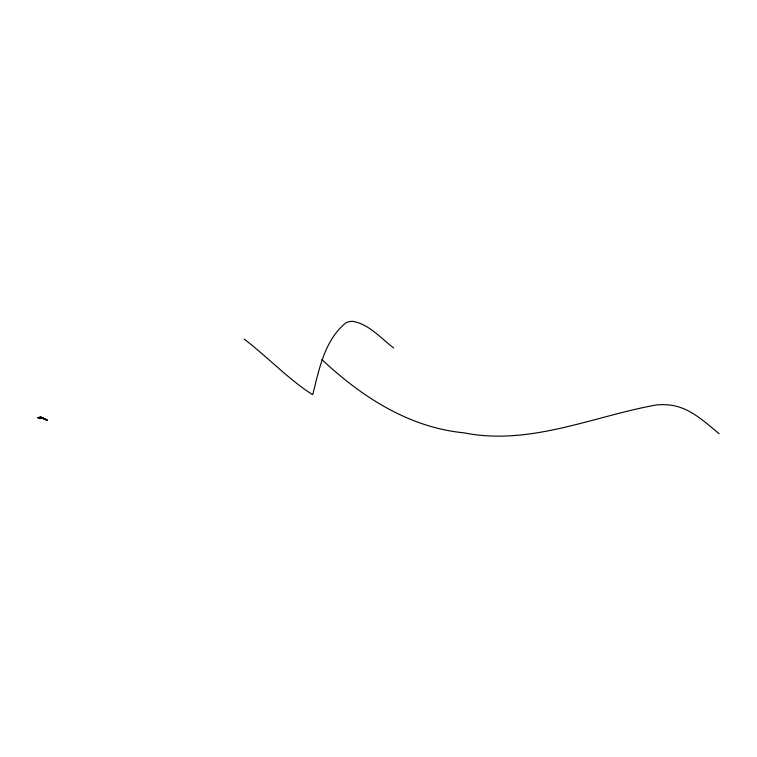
<?xml version="1.0" encoding="UTF-8"?>
<svg xmlns="http://www.w3.org/2000/svg" width="757" height="757" viewBox="0 0 757 757"><rect width="100%" height="100%" fill="white"/><g stroke="black" fill="none" stroke-linecap="round" stroke-linejoin="round"><path stroke-width="1.14" d="M37.85 417.722L40.632 416.899L44.805 418.886A40.613 5.725 17.5 0 0 47.322 420.211M38.011 417.76L40.708 417.126L44.285 418.659A43.546 6.132 17.5 0 0 46.423 419.804L47.152 420.173M38.172 417.807L41.285 417.448L45.392 419.312A35.305 4.977 17.5 0 0 46.991 420.126M38.333 417.845L41.342 417.675L44.975 419.132A43.007 6.056 17.5 0 0 46.669 420.04M38.503 417.892L41.38 417.883A4.154 0.587 17.5 0 1 42.487 418.138L45.354 419.331A42.335 5.961 17.5 0 0 46.83 420.088M38.664 417.93L40.547 417.921A4.883 0.691 17.5 0 1 41.711 418.148L42.288 418.29A8.734 1.23 17.5 0 1 43.064 418.489L44.947 419.255A33.194 4.674 17.5 0 0 46.026 419.775L46.508 420.003M719.15 433.742C704.691 421.876 690.006 407.645 670.598 405.165A266.161 92.382 -47.9 0 0 656.404 404.938C592.693 416.407 530.032 446.024 463.861 432.824C408.742 427.431 361.335 396.602 321.905 359.566M393.716 347.946C380.79 338.388 369.284 324.081 352.677 321.347A266.161 59.756 78.6 0 0 345.646 323.012C324.677 340.243 319.075 369.302 312.821 394.34L312.367 394.558C287.991 378.812 267.287 356.746 244.133 339.06"/></g></svg>
